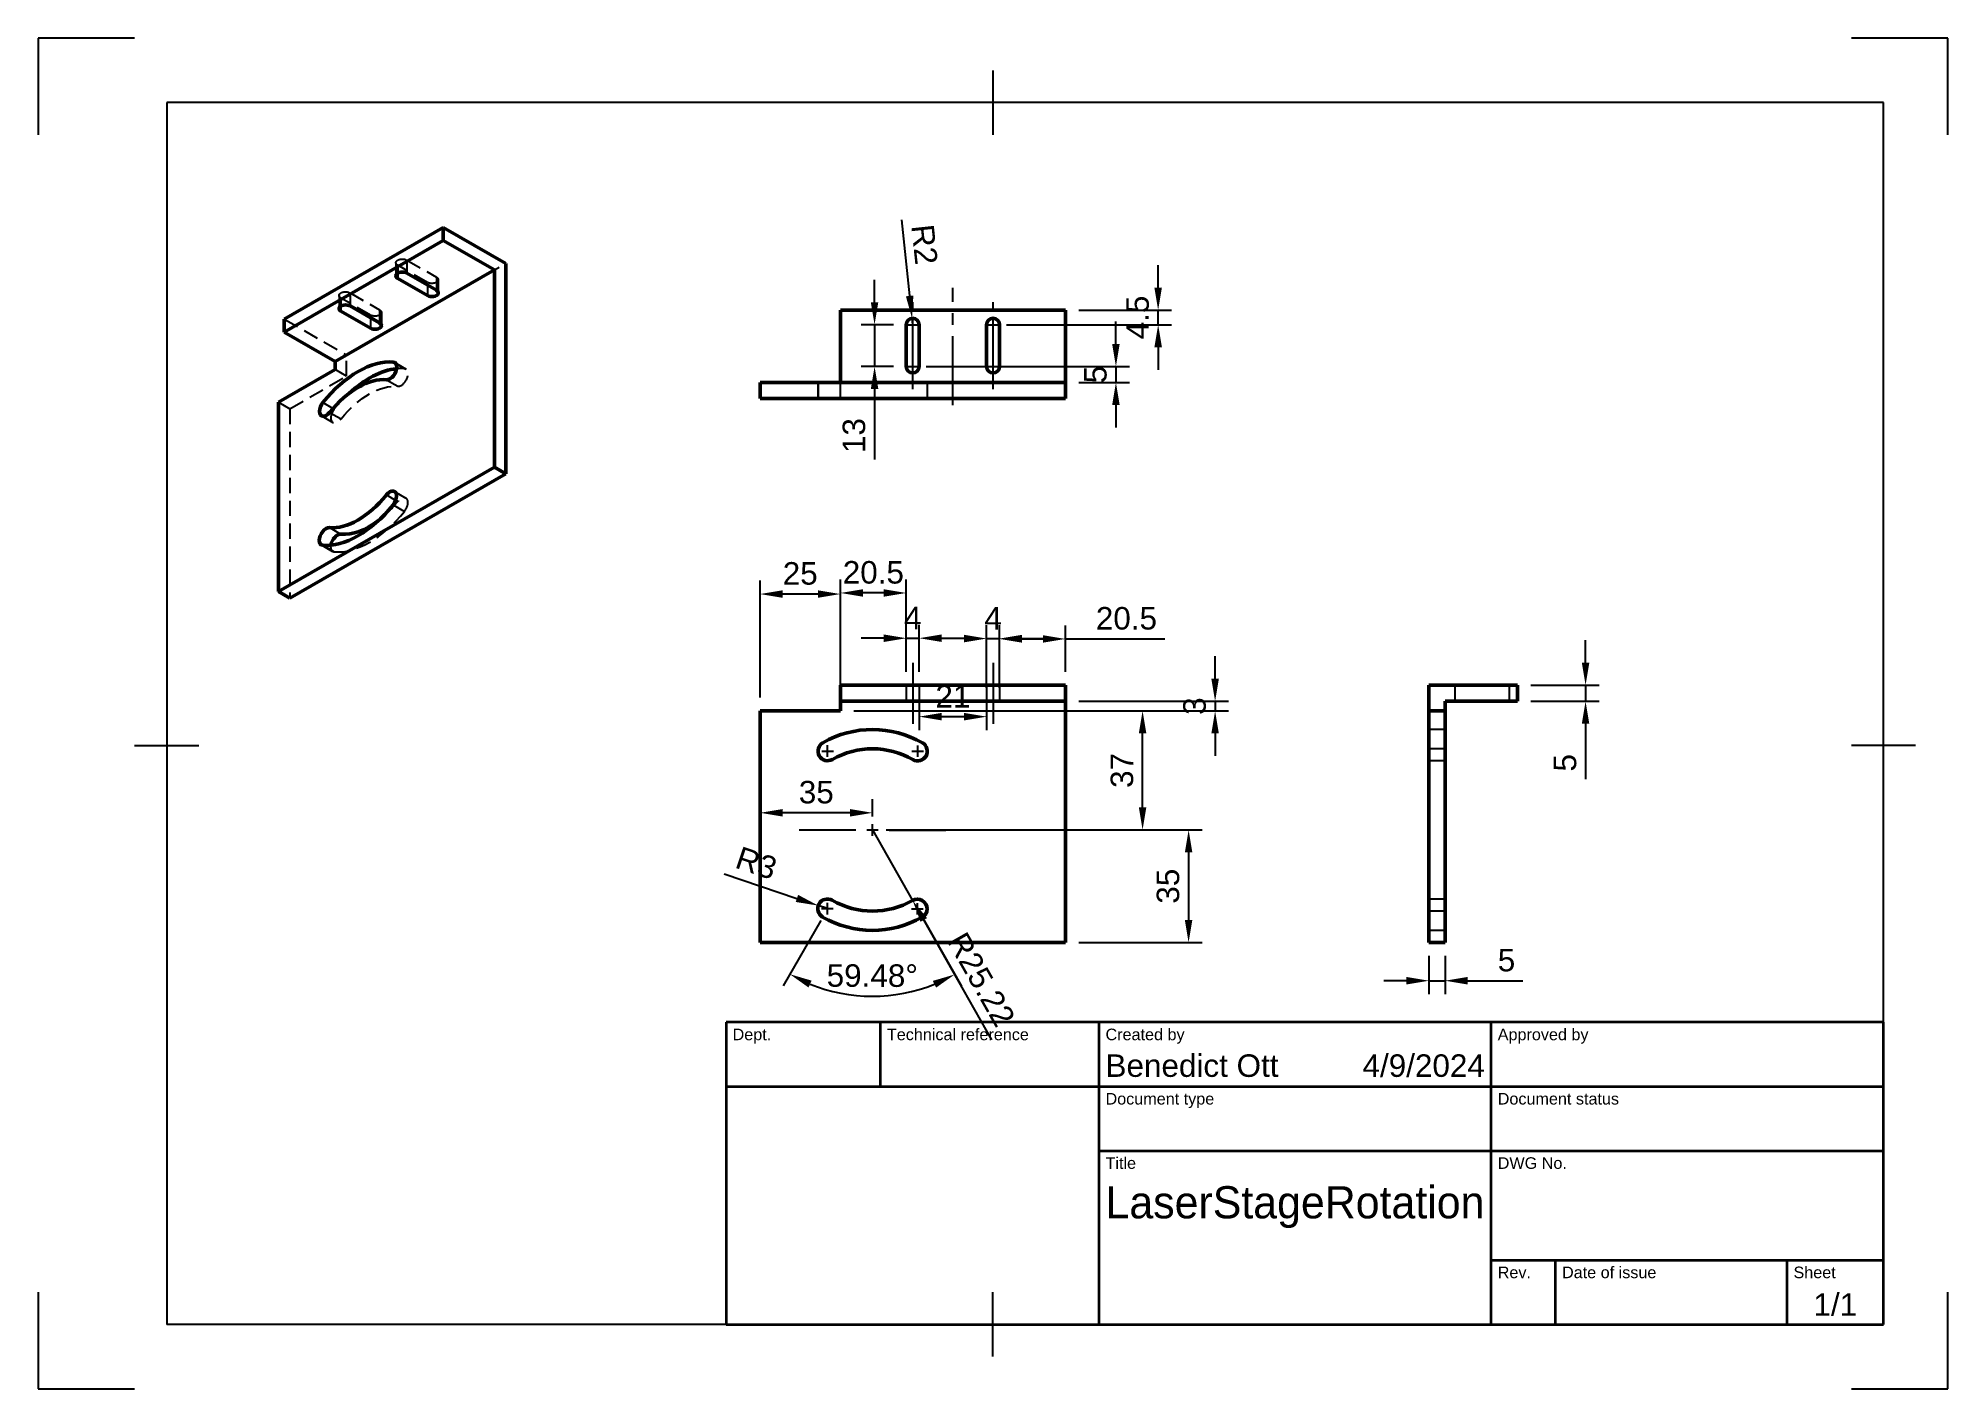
# Model space of a CAD drawing. Header units: millimetres. Extents: x 0 to 297, y 0 to 210.
import ezdxf
from ezdxf.enums import TextEntityAlignment as Align

# ---------------------------------------------------------------- set-up
doc = ezdxf.new("R2010")
doc.units = ezdxf.units.MM
doc.header["$LTSCALE"] = 0.75
doc.linetypes.add('CENTER2', pattern=[28.575, 19.05, -3.175, 3.175, -3.175])
doc.linetypes.add('HIDDEN2', pattern=[4.7625, 3.175, -1.5875])
for name, color, linetype, lineweight in [('BORDER', 7, 'Continuous', 25), ('FD_Dimensions', 7, 'Continuous', 25), ('Hidden', 7, 'HIDDEN2', 25), ('Hidden Narrow', 7, 'HIDDEN2', 25), ('Smart Centers', 7, 'CENTER2', 25), ('TITLEBLOCK', 7, 'Continuous', 35), ('Visible', 7, 'Continuous', 50), ('Visible Narrow', 7, 'Continuous', 25)]:
    doc.layers.add(name, color=color, linetype=linetype, lineweight=lineweight)
doc.styles.add('FusionTitle', font='arial.ttf')
doc.styles.get("Standard").update_dxf_attribs({"font": 'arial.ttf'})
doc.dimstyles.new('Dim-ISO-25', dxfattribs={"dimtxt": 3.5, "dimasz": 3.5, "dimexe": 2.1, "dimexo": 2.1, "dimgap": 1.4, "dimtad": 1, "dimzin": 12, "dimdsep": 46, "dimtxsty": 'Standard', "dimcen": 0, "dimazin": 3, "dimtp": 0.1, "dimtm": 0.1, "dimtfac": 0.714286, "dimtmove": 0, "dimatfit": 3, "dimfxl": 1, "dimtzin": 12, "dimarcsym": 0})

# ---------------------------------------------------------------- blocks, each defined once
blk = doc.blocks.new('ISO_TITLEBLOCK')
at = {"layer": 'TITLEBLOCK'}
for p, q in [((0, 47), (-180, 47)), ((-180, 47), (-180, 0)), ((-156, 37), (-156, 47)), ((-122, 0), (-122, 47)), ((-61, 0), (-61, 47)), ((0, 0), (0, 47)), ((-180, 37), (0, 37)), ((-122, 27), (0, 27)), ((-61, 10), (0, 10)), ((-51, 0), (-51, 10)), ((-15, 0), (-15, 10)), ((-180, 0), (0, 0))]:
    blk.add_line(p, q, dxfattribs=at)
at = {"layer": 'TITLEBLOCK', "style": 'FusionTitle'}
for s, p in [('Dept.', (-179, 46)), ('Technical reference', (-155, 46)), ('Created by', (-121, 46)), ('Approved by', (-60, 46)), ('Document type', (-121, 36)), ('Document status', (-60, 36)), ('Title', (-121, 26)), ('DWG No.', (-60, 26)), ('Rev.', (-60, 9)), ('Date of issue', (-50, 9)), ('Sheet', (-14, 9))]:
    blk.add_text(s, height=1.8, dxfattribs=at).set_placement(p, align=Align.TOP_LEFT)
for tag, height, p in [('DEPT', 3.5, (-179, 42)), ('TECHNICAL_REFERENCE', 3.5, (-155, 42)), ('CREATED_BY', 3.5, (-121, 42)), ('APPROVED_BY', 3.5, (-60, 42)), ('DOCUMENT_TYPE', 3.5, (-121, 32)), ('DOCUMENT_STATUS', 3.5, (-60, 32)), ('TITLE_1', 5, (-121, 21.5)), ('TITLE_2', 5, (-121, 14)), ('TITLE_3', 5, (-121, 6.5)), ('DATE_OF_ISSUE', 3.5, (-50, 5))]:
    blk.add_attdef(tag, text='', height=height, dxfattribs=at).set_placement(p, align=Align.TOP_LEFT)
for tag, p in [('CREATED_DATE', (-62, 42)), ('APPROVED_DATE', (-0.99, 42))]:
    blk.add_attdef(tag, text='', height=3.5, dxfattribs=at).set_placement(p, align=Align.TOP_RIGHT)
for tag, height, p in [('DRAWING_NUMBER', 5, (-30.5, 19.75)), ('REV', 3.5, (-56, 4.85)), ('SHEET', 3.5, (-7.5, 4.85))]:
    blk.add_attdef(tag, text='', height=height, dxfattribs=at).set_placement(p, align=Align.TOP_CENTER)
blk = doc.blocks.new('*U6')
at = {"layer": 'Smart Centers', "color": 0, "ltscale": 0.75, "transparency": 16777216}
blk.add_line((0, 4.75), (0, -4.75), dxfattribs=at)
blk = doc.blocks.new('*U7')
at = {"layer": 'Smart Centers', "color": 0, "ltscale": 0.75, "transparency": 16777216}
blk.add_line((0, 4.75), (0, -4.75), dxfattribs=at)
blk = doc.blocks.new('*D42')
at = {"layer": 'Defpoints', "color": 0, "transparency": 16777216}
for p in [(121.321074, 75.133279), (122.742899, 74.655353)]:
    blk.add_point(p, dxfattribs=at)
at = {"layer": 'FD_Dimensions', "color": 0, "lineweight": -2, "transparency": 16777216}
for p, q in [((106.68203, 80.053985), (118.003482, 76.24844)), ((122.742899, 74.655353), (121.321074, 75.133279))]:
    blk.add_line(p, q, dxfattribs=at)
at = {"layer": 'FD_Dimensions', "color": 0, "transparency": 16777216}
blk.add_solid([(118.189342, 76.801372), (117.817622, 75.695508), (121.321074, 75.133279)], dxfattribs=at)
at = {"layer": 'FD_Dimensions', "color": 0, "transparency": 16777216, "insert": (111.699776, 81.730834), "char_height": 3.5, "attachment_point": 5, "rotation": 341.4206283}
blk.add_mtext('R3', dxfattribs=at)
blk = doc.blocks.new('*D43')
at = {"layer": 'Defpoints', "color": 0, "transparency": 16777216}
for p in [(124.763749, 123.739757), (124.763749, 109.396354), (135.013749, 109.396354)]:
    blk.add_point(p, dxfattribs=at)
at = {"layer": 'FD_Dimensions', "color": 0, "lineweight": -2, "transparency": 16777216}
for p, q in [((124.763749, 111.496354), (124.763749, 125.839757)), ((135.013749, 111.496354), (135.013749, 125.839757)), ((131.513749, 123.739757), (128.263749, 123.739757))]:
    blk.add_line(p, q, dxfattribs=at)
at = {"layer": 'FD_Dimensions', "color": 0, "transparency": 16777216}
for points in [[(128.263749, 124.323091), (128.263749, 123.156424), (124.763749, 123.739757)], [(131.513749, 124.323091), (131.513749, 123.156424), (135.013749, 123.739757)]]:
    blk.add_solid(points, dxfattribs=at)
at = {"layer": 'FD_Dimensions', "color": 0, "transparency": 16777216, "insert": (129.888749, 126.926763), "char_height": 3.5, "attachment_point": 5}
blk.add_mtext('20.5', dxfattribs=at)
blk = doc.blocks.new('*D44')
at = {"layer": 'Defpoints', "color": 0, "transparency": 16777216}
for p in [(137.013749, 116.706859), (135.013749, 109.396354), (137.013749, 109.396354)]:
    blk.add_point(p, dxfattribs=at)
at = {"layer": 'FD_Dimensions', "color": 0, "lineweight": -2, "transparency": 16777216}
for p, q in [((135.013749, 111.496354), (135.013749, 118.806859)), ((137.013749, 111.496354), (137.013749, 118.806859)), ((131.513749, 116.706859), (128.013749, 116.706859)), ((135.013749, 116.706859), (137.013749, 116.706859)), ((140.513749, 116.706859), (144.013749, 116.706859))]:
    blk.add_line(p, q, dxfattribs=at)
at = {"layer": 'FD_Dimensions', "color": 0, "transparency": 16777216}
for points in [[(131.513749, 117.290192), (131.513749, 116.123526), (135.013749, 116.706859)], [(140.513749, 117.290192), (140.513749, 116.123526), (137.013749, 116.706859)]]:
    blk.add_solid(points, dxfattribs=at)
at = {"layer": 'FD_Dimensions', "color": 0, "transparency": 16777216, "insert": (136.013749, 119.856859), "char_height": 3.5, "attachment_point": 5}
blk.add_mtext('4', dxfattribs=at)
blk = doc.blocks.new('*D45')
at = {"layer": 'Defpoints', "color": 0, "transparency": 16777216}
for p in [(137.013749, 109.396354), (147.513749, 109.396354), (147.513749, 104.510466)]:
    blk.add_point(p, dxfattribs=at)
at = {"layer": 'FD_Dimensions', "color": 0, "lineweight": -2, "transparency": 16777216}
for p, q in [((137.013749, 107.296354), (137.013749, 102.410466)), ((147.513749, 107.296354), (147.513749, 102.410466)), ((140.513749, 104.510466), (144.013749, 104.510466))]:
    blk.add_line(p, q, dxfattribs=at)
at = {"layer": 'FD_Dimensions', "color": 0, "transparency": 16777216}
for points in [[(140.513749, 105.0938), (140.513749, 103.927133), (137.013749, 104.510466)], [(144.013749, 105.0938), (144.013749, 103.927133), (147.513749, 104.510466)]]:
    blk.add_solid(points, dxfattribs=at)
at = {"layer": 'FD_Dimensions', "color": 0, "transparency": 16777216, "insert": (142.263749, 107.667629), "char_height": 3.5, "attachment_point": 5}
blk.add_mtext('21', dxfattribs=at)
blk = doc.blocks.new('*D46')
at = {"layer": 'Defpoints', "color": 0, "transparency": 16777216}
for p in [(149.513749, 116.651921), (147.513749, 106.896354), (149.513749, 106.896354)]:
    blk.add_point(p, dxfattribs=at)
at = {"layer": 'FD_Dimensions', "color": 0, "lineweight": -2, "transparency": 16777216}
for p, q in [((144.013749, 116.651921), (140.513749, 116.651921)), ((147.513749, 108.996354), (147.513749, 118.751921)), ((147.513749, 116.651921), (149.513749, 116.651921)), ((149.513749, 108.996354), (149.513749, 118.751921)), ((153.013749, 116.651921), (156.513749, 116.651921))]:
    blk.add_line(p, q, dxfattribs=at)
at = {"layer": 'FD_Dimensions', "color": 0, "transparency": 16777216}
for points in [[(144.013749, 117.235254), (144.013749, 116.068588), (147.513749, 116.651921)], [(153.013749, 117.235254), (153.013749, 116.068588), (149.513749, 116.651921)]]:
    blk.add_solid(points, dxfattribs=at)
at = {"layer": 'FD_Dimensions', "color": 0, "transparency": 16777216, "insert": (148.513749, 119.801921), "char_height": 3.5, "attachment_point": 5}
blk.add_mtext('4', dxfattribs=at)
blk = doc.blocks.new('*D47')
at = {"layer": 'Defpoints', "color": 0, "transparency": 16777216}
for p in [(159.763749, 116.592851), (149.513749, 109.396354), (159.763749, 109.396354)]:
    blk.add_point(p, dxfattribs=at)
at = {"layer": 'FD_Dimensions', "color": 0, "lineweight": -2, "transparency": 16777216}
for p, q in [((149.513749, 111.496354), (149.513749, 118.692851)), ((153.013749, 116.592851), (156.263749, 116.592851)), ((159.763749, 111.496354), (159.763749, 118.692851)), ((159.763749, 116.592851), (175.241102, 116.592851))]:
    blk.add_line(p, q, dxfattribs=at)
at = {"layer": 'FD_Dimensions', "color": 0, "transparency": 16777216}
for points in [[(153.013749, 117.176184), (153.013749, 116.009518), (149.513749, 116.592851)], [(156.263749, 117.176184), (156.263749, 116.009518), (159.763749, 116.592851)]]:
    blk.add_solid(points, dxfattribs=at)
at = {"layer": 'FD_Dimensions', "color": 0, "transparency": 16777216, "insert": (169.252425, 119.779857), "char_height": 3.5, "attachment_point": 5}
blk.add_mtext('20.5', dxfattribs=at)
blk = doc.blocks.new('*D48')
at = {"layer": 'Defpoints', "color": 0, "transparency": 16777216}
for p in [(112.263749, 123.574831), (112.263749, 105.396354), (124.763749, 105.396354)]:
    blk.add_point(p, dxfattribs=at)
at = {"layer": 'FD_Dimensions', "color": 0, "lineweight": -2, "transparency": 16777216}
for p, q in [((112.263749, 107.496354), (112.263749, 125.674831)), ((124.763749, 107.496354), (124.763749, 125.674831)), ((121.263749, 123.574831), (115.763749, 123.574831))]:
    blk.add_line(p, q, dxfattribs=at)
at = {"layer": 'FD_Dimensions', "color": 0, "transparency": 16777216}
for points in [[(115.763749, 124.158165), (115.763749, 122.991498), (112.263749, 123.574831)], [(121.263749, 124.158165), (121.263749, 122.991498), (124.763749, 123.574831)]]:
    blk.add_solid(points, dxfattribs=at)
at = {"layer": 'FD_Dimensions', "color": 0, "transparency": 16777216, "insert": (118.513749, 126.761837), "char_height": 3.5, "attachment_point": 5}
blk.add_mtext('25', dxfattribs=at)
blk = doc.blocks.new('*D49')
at = {"layer": 'Defpoints', "color": 0, "transparency": 16777216}
for p in [(124.763749, 105.396354), (159.763749, 106.896354), (183.046969, 105.396354)]:
    blk.add_point(p, dxfattribs=at)
at = {"layer": 'FD_Dimensions', "color": 0, "lineweight": -2, "transparency": 16777216}
for p, q in [((183.046969, 110.396354), (183.046969, 113.896354)), ((126.863749, 105.396354), (185.146969, 105.396354)), ((161.863749, 106.896354), (185.146969, 106.896354)), ((183.046969, 106.896354), (183.046969, 105.396354)), ((183.046969, 101.896354), (183.046969, 98.396354))]:
    blk.add_line(p, q, dxfattribs=at)
at = {"layer": 'FD_Dimensions', "color": 0, "transparency": 16777216}
for points in [[(182.463635, 110.396354), (183.630302, 110.396354), (183.046969, 106.896354)], [(182.463635, 101.896354), (183.630302, 101.896354), (183.046969, 105.396354)]]:
    blk.add_solid(points, dxfattribs=at)
at = {"layer": 'FD_Dimensions', "color": 0, "transparency": 16777216, "insert": (179.858769, 106.146354), "char_height": 3.5, "attachment_point": 5, "rotation": 90}
blk.add_mtext('3', dxfattribs=at)
blk = doc.blocks.new('*D50')
at = {"layer": 'Defpoints', "color": 0, "transparency": 16777216}
for p in [(129.763749, 86.896354), (159.763749, 69.396354), (178.921268, 69.396354)]:
    blk.add_point(p, dxfattribs=at)
at = {"layer": 'FD_Dimensions', "color": 0, "lineweight": -2, "transparency": 16777216}
for p, q in [((131.863749, 86.896354), (181.021268, 86.896354)), ((178.921268, 83.396354), (178.921268, 72.896354)), ((161.863749, 69.396354), (181.021268, 69.396354))]:
    blk.add_line(p, q, dxfattribs=at)
at = {"layer": 'FD_Dimensions', "color": 0, "transparency": 16777216}
for points in [[(178.337935, 83.396354), (179.504602, 83.396354), (178.921268, 86.896354)], [(178.337935, 72.896354), (179.504602, 72.896354), (178.921268, 69.396354)]]:
    blk.add_solid(points, dxfattribs=at)
at = {"layer": 'FD_Dimensions', "color": 0, "transparency": 16777216, "insert": (175.733069, 78.146354), "char_height": 3.5, "attachment_point": 5, "rotation": 90}
blk.add_mtext('35', dxfattribs=at)
blk = doc.blocks.new('*D51')
at = {"layer": 'Defpoints', "color": 0, "transparency": 16777216}
for p in [(124.763749, 105.396354), (171.763749, 105.396354), (129.763749, 86.896354)]:
    blk.add_point(p, dxfattribs=at)
at = {"layer": 'FD_Dimensions', "color": 0, "lineweight": -2, "transparency": 16777216}
for p, q in [((126.863749, 105.396354), (173.863749, 105.396354)), ((171.763749, 90.396354), (171.763749, 101.896354)), ((131.863749, 86.896354), (173.863749, 86.896354))]:
    blk.add_line(p, q, dxfattribs=at)
at = {"layer": 'FD_Dimensions', "color": 0, "transparency": 16777216}
for points in [[(171.180415, 101.896354), (172.347082, 101.896354), (171.763749, 105.396354)], [(171.180415, 90.396354), (172.347082, 90.396354), (171.763749, 86.896354)]]:
    blk.add_solid(points, dxfattribs=at)
at = {"layer": 'FD_Dimensions', "color": 0, "transparency": 16777216, "insert": (168.57555, 96.146354), "char_height": 3.5, "attachment_point": 5, "rotation": 90}
blk.add_mtext('37', dxfattribs=at)
blk = doc.blocks.new('*D52')
at = {"layer": 'Defpoints', "color": 0, "transparency": 16777216}
for p in [(112.263749, 89.559179), (112.263749, 89.422112), (129.763749, 86.896354)]:
    blk.add_point(p, dxfattribs=at)
at = {"layer": 'FD_Dimensions', "color": 0, "lineweight": -2, "transparency": 16777216}
for p, q in [((112.263749, 91.522112), (112.263749, 91.659179)), ((126.263749, 89.559179), (115.763749, 89.559179)), ((129.763749, 88.996354), (129.763749, 91.659179))]:
    blk.add_line(p, q, dxfattribs=at)
at = {"layer": 'FD_Dimensions', "color": 0, "transparency": 16777216}
for points in [[(115.763749, 90.142512), (115.763749, 88.975845), (112.263749, 89.559179)], [(126.263749, 90.142512), (126.263749, 88.975845), (129.763749, 89.559179)]]:
    blk.add_solid(points, dxfattribs=at)
at = {"layer": 'FD_Dimensions', "color": 0, "transparency": 16777216, "insert": (121.013749, 92.747378), "char_height": 3.5, "attachment_point": 5}
blk.add_mtext('35', dxfattribs=at)
blk = doc.blocks.new('*D53')
at = {"layer": 'Defpoints', "color": 0, "transparency": 16777216}
for p in [(216.303737, 69.396354), (218.803737, 69.396354), (218.803737, 63.451571)]:
    blk.add_point(p, dxfattribs=at)
at = {"layer": 'FD_Dimensions', "color": 0, "lineweight": -2, "transparency": 16777216}
for p, q in [((216.303737, 67.296354), (216.303737, 61.351571)), ((218.803737, 67.296354), (218.803737, 61.351571)), ((212.803737, 63.451571), (209.303737, 63.451571)), ((216.303737, 63.451571), (218.803737, 63.451571)), ((222.303737, 63.451571), (230.924337, 63.451571))]:
    blk.add_line(p, q, dxfattribs=at)
at = {"layer": 'FD_Dimensions', "color": 0, "transparency": 16777216}
for points in [[(212.803737, 64.034904), (212.803737, 62.868238), (216.303737, 63.451571)], [(222.303737, 64.034904), (222.303737, 62.868238), (218.803737, 63.451571)]]:
    blk.add_solid(points, dxfattribs=at)
at = {"layer": 'FD_Dimensions', "color": 0, "transparency": 16777216, "insert": (228.364037, 66.631414), "char_height": 3.5, "attachment_point": 5}
blk.add_mtext('5', dxfattribs=at)
blk = doc.blocks.new('*D54')
at = {"layer": 'Defpoints', "color": 0, "transparency": 16777216}
for p in [(230.053737, 109.396354), (230.053737, 106.896354), (240.66228, 106.896354)]:
    blk.add_point(p, dxfattribs=at)
at = {"layer": 'FD_Dimensions', "color": 0, "lineweight": -2, "transparency": 16777216}
for p, q in [((240.66228, 112.896354), (240.66228, 116.396354)), ((232.153737, 109.396354), (242.76228, 109.396354)), ((240.66228, 109.396354), (240.66228, 106.896354)), ((232.153737, 106.896354), (242.76228, 106.896354)), ((240.66228, 103.396354), (240.66228, 94.775753))]:
    blk.add_line(p, q, dxfattribs=at)
at = {"layer": 'FD_Dimensions', "color": 0, "transparency": 16777216}
for points in [[(240.078946, 112.896354), (241.245613, 112.896354), (240.66228, 109.396354)], [(240.078946, 103.396354), (241.245613, 103.396354), (240.66228, 106.896354)]]:
    blk.add_solid(points, dxfattribs=at)
at = {"layer": 'FD_Dimensions', "color": 0, "transparency": 16777216, "insert": (237.482437, 97.336053), "char_height": 3.5, "attachment_point": 5, "rotation": 90}
blk.add_mtext('5', dxfattribs=at)
blk = doc.blocks.new('*U21')
at = {"layer": 'Smart Centers', "color": 0, "linetype": 'Continuous', "ltscale": 0.75, "transparency": 16777216}
for p, q in [((-0.892969, 0), (0.892969, 0)), ((0, -0.892969), (0, 0.892969))]:
    blk.add_line(p, q, dxfattribs=at)
blk = doc.blocks.new('*U22')
at = {"layer": 'Smart Centers', "color": 0, "linetype": 'Continuous', "ltscale": 0.75, "transparency": 16777216}
for p, q in [((-0.892969, 0), (0.892969, 0)), ((0, -0.892969), (0, 0.892969))]:
    blk.add_line(p, q, dxfattribs=at)
blk = doc.blocks.new('*U23')
at = {"layer": 'Smart Centers', "color": 0, "linetype": 'Continuous', "ltscale": 0.75, "transparency": 16777216}
for p, q in [((-0.892969, 0), (0.892969, 0)), ((0, -0.892969), (0, 0.892969))]:
    blk.add_line(p, q, dxfattribs=at)
blk = doc.blocks.new('*U24')
at = {"layer": 'Smart Centers', "color": 0, "linetype": 'Continuous', "ltscale": 0.75, "transparency": 16777216}
for p, q in [((-0.892969, 0), (0.892969, 0)), ((0, -0.892969), (0, 0.892969))]:
    blk.add_line(p, q, dxfattribs=at)
blk = doc.blocks.new('*U25')
at = {"layer": 'Smart Centers', "color": 0, "linetype": 'Continuous', "ltscale": 0.75, "transparency": 16777216}
for p, q in [((-0.892969, 0), (0.892969, 0)), ((0, -0.892969), (0, 0.892969))]:
    blk.add_line(p, q, dxfattribs=at)
blk = doc.blocks.new('*U26')
at = {"layer": 'Smart Centers', "color": 0, "ltscale": 0.75, "transparency": 16777216}
blk.add_line((-4.392969, 0), (4.392969, 0), dxfattribs=at)
blk = doc.blocks.new('*U27')
at = {"layer": 'Smart Centers', "color": 0, "ltscale": 0.75, "transparency": 16777216}
blk.add_line((-4.392969, 0), (4.392969, 0), dxfattribs=at)
blk = doc.blocks.new('*D55')
at = {"layer": 'Defpoints', "color": 0, "transparency": 16777216}
for p in [(129.763749, 86.896354), (122.742899, 74.655353), (136.742879, 74.631518), (125.268969, 61.432563)]:
    blk.add_point(p, dxfattribs=at)
at = {"layer": 'FD_Dimensions', "color": 0, "lineweight": -2, "transparency": 16777216}
for p, q in [((121.698092, 72.833711), (115.854168, 62.644704)), ((137.781476, 72.80633), (143.590675, 62.597484))]:
    blk.add_line(p, q, dxfattribs=at)
blk.add_arc((129.763749, 86.896354), 25.857449, 247.924836, 291.880077, dxfattribs=at)
at = {"layer": 'FD_Dimensions', "color": 0, "transparency": 16777216}
for points in [[(119.790623, 62.409979), (120.301247, 63.458966), (116.898974, 64.466346)], [(139.146393, 63.426883), (139.653443, 62.376163), (142.552077, 64.422673)]]:
    blk.add_solid(points, dxfattribs=at)
at = {"layer": 'FD_Dimensions', "color": 0, "transparency": 16777216, "insert": (129.725153, 64.225943), "char_height": 3.5, "attachment_point": 5, "rotation": 359.90248258}
blk.add_mtext('59.48°', dxfattribs=at)
blk = doc.blocks.new('*D56')
at = {"layer": 'Defpoints', "color": 0, "transparency": 16777216}
for p in [(129.763749, 86.896354), (136.001023, 75.935225)]:
    blk.add_point(p, dxfattribs=at)
at = {"layer": 'FD_Dimensions', "color": 0, "lineweight": -2, "transparency": 16777216}
for p, q in [((129.763749, 86.896354), (136.001023, 75.935225)), ((148.327937, 54.272415), (137.732019, 72.893243))]:
    blk.add_line(p, q, dxfattribs=at)
at = {"layer": 'FD_Dimensions', "color": 0, "transparency": 16777216}
blk.add_solid([(138.239016, 73.181743), (137.225022, 72.604744), (136.001023, 75.935225)], dxfattribs=at)
at = {"layer": 'FD_Dimensions', "color": 0, "transparency": 16777216, "insert": (146.665422, 63.638037), "char_height": 3.5, "attachment_point": 5, "rotation": 299.64139398}
blk.add_mtext('R25.22', dxfattribs=at)
blk = doc.blocks.new('*D57')
at = {"layer": 'Defpoints', "color": 0, "transparency": 16777216}
for p in [(135.907288, 166.448601), (136.013749, 165.454285)]:
    blk.add_point(p, dxfattribs=at)
at = {"layer": 'FD_Dimensions', "color": 0, "lineweight": -2, "transparency": 16777216}
for p, q in [((134.266923, 181.769152), (135.534674, 169.92871)), ((136.013749, 165.454285), (135.907288, 166.448601))]:
    blk.add_line(p, q, dxfattribs=at)
at = {"layer": 'FD_Dimensions', "color": 0, "transparency": 16777216}
blk.add_solid([(136.114692, 169.990813), (134.954656, 169.866608), (135.907288, 166.448601)], dxfattribs=at)
at = {"layer": 'FD_Dimensions', "color": 0, "transparency": 16777216, "insert": (137.853711, 177.925101), "char_height": 3.5, "attachment_point": 5, "rotation": 276.11134681}
blk.add_mtext('R2', dxfattribs=at)
blk = doc.blocks.new('*U31')
at = {"layer": 'Smart Centers', "color": 0, "ltscale": 0.75, "transparency": 16777216}
blk.add_line((0, -9.125), (0, 9.125), dxfattribs=at)
blk = doc.blocks.new('*U32')
at = {"layer": 'Smart Centers', "color": 0, "ltscale": 0.75, "transparency": 16777216}
blk.add_line((0, -6.75), (0, 6.75), dxfattribs=at)
blk = doc.blocks.new('*U33')
at = {"layer": 'Smart Centers', "color": 0, "ltscale": 0.75, "transparency": 16777216}
blk.add_line((0, -6.75), (0, 6.75), dxfattribs=at)
blk = doc.blocks.new('*U34')
at = {"layer": 'Smart Centers', "color": 0, "linetype": 'Continuous', "ltscale": 0.75, "transparency": 16777216}
for p, q in [((-0.892969, 0), (0.892969, 0)), ((0, -0.892969), (0, 0.892969))]:
    blk.add_line(p, q, dxfattribs=at)
blk = doc.blocks.new('*U35')
at = {"layer": 'Smart Centers', "color": 0, "linetype": 'Continuous', "ltscale": 0.75, "transparency": 16777216}
for p, q in [((-0.892969, 0), (0.892969, 0)), ((0, -0.892969), (0, 0.892969))]:
    blk.add_line(p, q, dxfattribs=at)
blk = doc.blocks.new('*U36')
at = {"layer": 'Smart Centers', "color": 0, "linetype": 'Continuous', "ltscale": 0.75, "transparency": 16777216}
for p, q in [((-0.892969, 0), (0.892969, 0)), ((0, -0.892969), (0, 0.892969))]:
    blk.add_line(p, q, dxfattribs=at)
blk = doc.blocks.new('*U37')
at = {"layer": 'Smart Centers', "color": 0, "linetype": 'Continuous', "ltscale": 0.75, "transparency": 16777216}
for p, q in [((-0.892969, 0), (0.892969, 0)), ((0, -0.892969), (0, 0.892969))]:
    blk.add_line(p, q, dxfattribs=at)
blk = doc.blocks.new('*D58')
at = {"layer": 'Defpoints', "color": 0, "transparency": 16777216}
for p in [(135.12078, 165.454285), (130.081457, 158.954285), (135.12078, 158.954285)]:
    blk.add_point(p, dxfattribs=at)
at = {"layer": 'FD_Dimensions', "color": 0, "lineweight": -2, "transparency": 16777216}
for p, q in [((130.081457, 168.954285), (130.081457, 172.454285)), ((133.02078, 165.454285), (127.981457, 165.454285)), ((130.081457, 165.454285), (130.081457, 158.954285)), ((133.02078, 158.954285), (127.981457, 158.954285)), ((130.081457, 155.454285), (130.081457, 144.47011))]:
    blk.add_line(p, q, dxfattribs=at)
at = {"layer": 'FD_Dimensions', "color": 0, "transparency": 16777216}
for points in [[(129.498124, 168.954285), (130.664791, 168.954285), (130.081457, 165.454285)], [(129.498124, 155.454285), (130.664791, 155.454285), (130.081457, 158.954285)]]:
    blk.add_solid(points, dxfattribs=at)
at = {"layer": 'FD_Dimensions', "color": 0, "transparency": 16777216, "insert": (126.893258, 148.212197), "char_height": 3.5, "attachment_point": 5, "rotation": 90}
blk.add_mtext('13', dxfattribs=at)
blk = doc.blocks.new('*D59')
at = {"layer": 'Defpoints', "color": 0, "transparency": 16777216}
for p in [(136.013749, 158.954285), (159.763749, 156.454285), (167.618832, 156.454285)]:
    blk.add_point(p, dxfattribs=at)
at = {"layer": 'FD_Dimensions', "color": 0, "lineweight": -2, "transparency": 16777216}
for p, q in [((167.618832, 162.454285), (167.618832, 165.954285)), ((138.113749, 158.954285), (169.718832, 158.954285)), ((167.618832, 158.954285), (167.618832, 156.454285)), ((161.863749, 156.454285), (169.718832, 156.454285)), ((167.618832, 152.954285), (167.618832, 149.454285))]:
    blk.add_line(p, q, dxfattribs=at)
at = {"layer": 'FD_Dimensions', "color": 0, "transparency": 16777216}
for points in [[(167.035498, 162.454285), (168.202165, 162.454285), (167.618832, 158.954285)], [(167.035498, 152.954285), (168.202165, 152.954285), (167.618832, 156.454285)]]:
    blk.add_solid(points, dxfattribs=at)
at = {"layer": 'FD_Dimensions', "color": 0, "transparency": 16777216, "insert": (164.438988, 157.704285), "char_height": 3.5, "attachment_point": 5, "rotation": 90}
blk.add_mtext('5', dxfattribs=at)
blk = doc.blocks.new('*D60')
at = {"layer": 'Defpoints', "color": 0, "transparency": 16777216}
for p in [(159.763749, 167.704285), (174.185862, 167.704285), (148.513749, 165.454285)]:
    blk.add_point(p, dxfattribs=at)
at = {"layer": 'FD_Dimensions', "color": 0, "lineweight": -2, "transparency": 16777216}
for p, q in [((174.185862, 171.204285), (174.185862, 174.704285)), ((161.863749, 167.704285), (176.285862, 167.704285)), ((174.185862, 165.454285), (174.185862, 167.704285)), ((150.613749, 165.454285), (176.285862, 165.454285)), ((174.185862, 161.954285), (174.185862, 158.454285))]:
    blk.add_line(p, q, dxfattribs=at)
at = {"layer": 'FD_Dimensions', "color": 0, "transparency": 16777216}
for points in [[(173.602529, 171.204285), (174.769195, 171.204285), (174.185862, 167.704285)], [(173.602529, 161.954285), (174.769195, 161.954285), (174.185862, 165.454285)]]:
    blk.add_solid(points, dxfattribs=at)
at = {"layer": 'FD_Dimensions', "color": 0, "transparency": 16777216, "insert": (171.006019, 166.579285), "char_height": 3.5, "attachment_point": 5, "rotation": 90}
blk.add_mtext('4.5', dxfattribs=at)
blk = doc.blocks.new('ISO_A4(L)_SHEET')
at = {"layer": 'BORDER'}
for p, q in [((148.5, 205), (148.5, 195)), ((287, 200), (20, 200)), ((20, 200), (20, 10)), ((287, 10), (287, 200)), ((15, 100), (25, 100)), ((292, 100), (282, 100)), ((148.5, 5), (148.5, 15)), ((287, 10), (20, 10))]:
    blk.add_line(p, q, dxfattribs=at)
at = {"layer": 'Defpoints'}
for p, q in [((0, 210), (0, 195)), ((15, 210), (0, 210)), ((297, 210), (282, 210)), ((297, 195), (297, 210)), ((0, 15), (0, 0)), ((297, 0), (297, 15)), ((0, 0), (15, 0)), ((282, 0), (297, 0))]:
    blk.add_line(p, q, dxfattribs=at)

msp = doc.modelspace()

# ---------------------------------------------------------------- linework, layer by layer
at = {"layer": 'Hidden', "extrusion": (-1e-16, -0.817547, 0.575862)}
for p, q in [((57.343147, 175.499252), (61.939341, 172.852479)), ((47.973982, 160.738407), (72.722719, 174.990257)), ((55.63604, 175.092056), (55.63604, 173.048188)), ((60.525127, 172.038088), (55.928933, 174.68486)), ((62.232234, 172.445284), (62.232234, 170.401416)), ((46.797205, 170.002109), (46.797205, 167.958242)), ((51.686293, 166.948142), (47.090099, 169.594914)), ((48.504312, 170.409305), (53.100506, 167.762533)), ((38.251264, 166.337348), (47.973982, 160.738407)), ((53.393399, 167.355337), (53.393399, 165.311469)), ((47.973982, 157.468218), (47.973982, 160.738407)), ((39.135147, 152.378272), (47.973982, 157.468218)), ((47.973982, 157.468218), (46.206215, 158.486208)), ((55.454788, 159.563895), (57.222555, 158.545905)), ((37.36738, 153.396261), (39.135147, 152.378272)), ((39.135147, 152.378272), (39.135147, 122.946575)), ((44.058211, 151.282898), (45.825978, 150.264909)), ((55.425287, 139.512231), (57.193054, 138.494241)), ((44.02871, 131.231234), (45.796477, 130.213245))]:
    msp.add_line(p, q, dxfattribs=at)
at = {"layer": 'Hidden'}
for p, q in [((121.242899, 156.454285), (121.242899, 153.954285)), ((121.284619, 156.454285), (121.284619, 153.954285)), ((124.763749, 153.954285), (124.763749, 156.454285)), ((138.242879, 156.454285), (138.242879, 153.954285)), ((138.284599, 156.454285), (138.284599, 153.954285))]:
    msp.add_line(p, q, dxfattribs=at)
at = {"layer": 'Hidden', "extrusion": (-1e-16, -1, 0)}
for p, q in [((135.013749, 109.396354), (135.013749, 106.896354)), ((137.013749, 109.396354), (137.013749, 106.896354)), ((147.513749, 109.396354), (147.513749, 106.896354)), ((149.513749, 109.396354), (149.513749, 106.896354)), ((220.303737, 109.396354), (220.303737, 106.896354)), ((228.803737, 109.396354), (228.803737, 106.896354)), ((218.803737, 102.507854), (216.303737, 102.507854)), ((218.803737, 99.507854), (216.303737, 99.507854)), ((218.803737, 97.661189), (216.303737, 97.661189)), ((218.803737, 97.637354), (216.303737, 97.637354)), ((218.803737, 76.155353), (216.303737, 76.155353)), ((218.803737, 76.131518), (216.303737, 76.131518)), ((218.803737, 74.284854), (216.303737, 74.284854)), ((218.803737, 71.284854), (216.303737, 71.284854))]:
    msp.add_line(p, q, dxfattribs=at)
at = {"layer": 'Hidden', "extrusion": (-1e-16, 1e-16, -1)}
for centre, major_axis, start_param, end_param in [((56.63604, 175.092056), (1, 0), 2.3561944902, 5.4977871438), ((61.232234, 172.445284), (-1, 0), 2.3561944902, 5.4977871438), ((47.797205, 170.002109), (-1, 0), -0.7853981634, 2.3561944902), ((52.393399, 167.355337), (-1, 0), 2.3561944902, 5.4977871438)]:
    msp.add_ellipse(centre, major_axis=major_axis, ratio=0.575861701, start_param=start_param, end_param=end_param, dxfattribs=at)
at = {"layer": 'Hidden'}
for centre, major_axis, start_param, end_param in [((51.509516, 144.379575), (7.790641, 13.528667), 0.2627191018, 0.3898358361), ((56.474006, 157.24603), (0.748548, 1.299875), 3.4043117554, 6.545904409), ((51.509516, 144.379575), (7.790641, 13.528667), 1.0790238569, 1.3008049037), ((46.574526, 151.564784), (0.748548, 1.299875), 1.3008049037, 4.4423975573), ((56.444506, 137.194366), (0.748548, 1.299875), 4.4423975573, 7.5839902109), ((51.509516, 144.379575), (7.790641, 13.528667), 3.4043117554, 4.4423975573), ((46.545025, 131.51312), (0.748548, 1.299875), 2.1435278193, 3.4043117554)]:
    msp.add_ellipse(centre, major_axis=major_axis, ratio=0.5780931159, start_param=start_param, end_param=end_param, dxfattribs=at)
at = {"layer": 'Hidden', "extrusion": (-2e-16, 1e-16, -1)}
msp.add_ellipse((51.509516, 144.379575), major_axis=(6.293545, 10.928917), ratio=0.5780931159, start_param=-1.3008049037, end_param=-0.2627191018, dxfattribs=at)
at = {"layer": 'Hidden', "extrusion": (-2e-16, 2e-16, -1)}
msp.add_ellipse((51.509516, 144.379575), major_axis=(6.293545, 10.928917), ratio=0.5780931159, start_param=1.8407877499, end_param=2.1950754358, dxfattribs=at)
at = {"layer": 'Hidden Narrow', "extrusion": (-1e-16, -0.817547, 0.575862)}
for p, q in [((57.343147, 175.499252), (57.343147, 173.455384)), ((55.928933, 174.68486), (55.928933, 173.455384)), ((61.939341, 172.852479), (61.939341, 170.808612)), ((47.090099, 169.594914), (47.090099, 168.365437)), ((48.504312, 170.409305), (48.504312, 168.365437)), ((60.525127, 172.038088), (60.525127, 171.623003)), ((51.686293, 166.948142), (51.686293, 166.533057)), ((53.100506, 167.762533), (53.100506, 165.718665)), ((55.62426, 159.406909), (57.001713, 158.613686)), ((54.178533, 156.896363), (55.9463, 155.878374)), ((45.33133, 151.819012), (47.099097, 150.801023)), ((45.856064, 152.440199), (46.049955, 152.328545)), ((55.20131, 137.448595), (56.969077, 136.430605)), ((55.60062, 138.142008), (55.919935, 137.958127)), ((44.249551, 131.163453), (46.017318, 130.145464))]:
    msp.add_line(p, q, dxfattribs=at)
at = {"layer": 'Visible', "extrusion": (-1e-16, -0.817547, 0.575862)}
for p, q in [((63.000001, 180.589198), (38.251264, 166.337348)), ((63.000001, 178.54533), (38.251264, 164.29348)), ((72.722719, 174.990257), (63.000001, 180.589198)), ((63.000001, 180.589198), (63.000001, 178.54533)), ((70.954952, 173.964378), (63.000001, 178.54533)), ((46.206215, 159.712528), (70.954952, 173.964378)), ((60.525127, 169.99422), (55.928933, 172.640992)), ((57.343147, 173.455384), (61.939341, 170.808612)), ((70.954952, 173.964378), (70.954952, 143.306361)), ((72.722719, 174.990257), (72.722719, 142.288372)), ((38.251264, 166.337348), (38.251264, 164.29348)), ((51.686293, 164.904274), (47.090099, 167.551046)), ((48.504312, 168.365437), (53.100506, 165.718665)), ((38.251264, 164.29348), (46.206215, 159.712528)), ((46.206215, 158.486208), (37.36738, 153.396261)), ((46.206215, 159.712528), (46.206215, 158.486208)), ((37.36738, 153.396261), (37.36738, 123.964565)), ((70.954952, 143.306361), (37.36738, 123.964565)), ((72.722719, 142.288372), (70.954952, 143.306361)), ((39.135147, 122.946575), (72.722719, 142.288372)), ((37.36738, 123.964565), (39.135147, 122.946575))]:
    msp.add_line(p, q, dxfattribs=at)
at = {"layer": 'Visible'}
for p, q in [((124.763749, 167.704285), (124.763749, 156.454285)), ((159.763749, 167.704285), (124.763749, 167.704285)), ((159.763749, 156.454285), (159.763749, 167.704285)), ((135.013749, 158.954285), (135.013749, 165.454285)), ((137.013749, 165.454285), (137.013749, 158.954285)), ((147.513749, 158.954285), (147.513749, 165.454285)), ((149.513749, 165.454285), (149.513749, 158.954285)), ((159.763749, 156.454285), (112.263749, 156.454285)), ((112.263749, 156.454285), (112.263749, 153.954285)), ((159.763749, 153.954285), (159.763749, 156.454285)), ((112.263749, 153.954285), (159.763749, 153.954285))]:
    msp.add_line(p, q, dxfattribs=at)
at = {"layer": 'Visible', "extrusion": (-1e-16, -1, 0)}
for p, q in [((159.763749, 109.396354), (124.763749, 109.396354)), ((124.763749, 109.396354), (124.763749, 106.896354)), ((159.763749, 109.396354), (159.763749, 106.896354)), ((230.053737, 109.396354), (216.303737, 109.396354)), ((216.303737, 105.396354), (216.303737, 109.396354)), ((230.053737, 109.396354), (230.053737, 106.896354)), ((124.763749, 105.396354), (112.263749, 105.396354)), ((112.263749, 105.396354), (112.263749, 69.396354)), ((124.763749, 106.896354), (124.763749, 105.396354)), ((159.763749, 106.896354), (124.763749, 106.896354)), ((159.763749, 106.896354), (159.763749, 69.396354)), ((218.803737, 105.396354), (216.303737, 105.396354)), ((216.303737, 105.396354), (216.303737, 69.396354)), ((218.803737, 106.896354), (218.803737, 105.396354)), ((230.053737, 106.896354), (218.803737, 106.896354)), ((218.803737, 105.396354), (218.803737, 69.396354)), ((159.763749, 69.396354), (112.263749, 69.396354)), ((218.803737, 69.396354), (216.303737, 69.396354))]:
    msp.add_line(p, q, dxfattribs=at)
at = {"layer": 'Visible', "extrusion": (0, 0, -1)}
for centre, radius, start, end in [((-136.013749, 165.454285), 1, 0, 180), ((-148.513749, 165.454285), 1, 0, 180), ((-136.013749, 158.954285), 1, 180, 0), ((-148.513749, 158.954285), 1, 180, 0), ((-129.763749, 86.896354), 15.6115, 60.358576, 119.836511), ((-122.784619, 99.161189), 1.5, 240.358576, 60.358576), ((-136.784599, 99.137354), 1.5, 119.836511, 299.836511), ((-122.742899, 74.655353), 1.5, 299.836511, 119.836511), ((-136.742879, 74.631518), 1.5, 60.358576, 240.358576), ((-129.763749, 86.896354), 15.6115, 240.358576, 299.836511)]:
    msp.add_arc(centre, radius, start, end, dxfattribs=at)
at = {"layer": 'Visible'}
for start, end in [(60.163489, 119.641424), (240.163489, 299.641424)]:
    msp.add_arc((129.763749, 86.896354), 12.6115, start, end, dxfattribs=at)
at = {"layer": 'Visible', "extrusion": (-1e-16, 1e-16, -1)}
for centre, major_axis, start_param, end_param in [((56.63604, 173.048188), (1, 0), 2.3561944902, 5.4977871438), ((61.232234, 170.401416), (1, 0), -0.7853981634, 2.3561944902), ((47.797205, 167.958242), (-1, 0), -0.7853981634, 2.3561944902), ((52.393399, 165.311469), (-1, 0), 2.3561944902, 5.4977871438)]:
    msp.add_ellipse(centre, major_axis=major_axis, ratio=0.575861701, start_param=start_param, end_param=end_param, dxfattribs=at)
at = {"layer": 'Visible', "extrusion": (-2e-16, 1e-16, -1)}
for start_param, end_param in [(-1.3008049037, -0.2627191018), (1.8407877499, 2.8788735518)]:
    msp.add_ellipse((49.741749, 145.397564), major_axis=(7.790641, 13.528667), ratio=0.5780931159, start_param=start_param, end_param=end_param, dxfattribs=at)
at = {"layer": 'Visible'}
for centre, major_axis, start_param, end_param in [((51.509516, 144.379575), (7.790641, 13.528667), 0.3898358361, 1.0790238569), ((49.741749, 145.397564), (6.293545, 10.928917), 0.2627191018, 1.3008049037), ((49.741749, 145.397564), (6.293545, 10.928917), 3.4043117554, 4.4423975573), ((46.545025, 131.51312), (0.748548, 1.299875), 0.2627191018, 2.1435278193)]:
    msp.add_ellipse(centre, major_axis=major_axis, ratio=0.5780931159, start_param=start_param, end_param=end_param, dxfattribs=at)
at = {"layer": 'Visible', "extrusion": (1e-16, 0, -1)}
msp.add_ellipse((54.70624, 158.264019), major_axis=(0.748548, 1.299875), ratio=0.5780931159, start_param=-0.2627191018, end_param=2.8788735518, dxfattribs=at)
at = {"layer": 'Visible', "extrusion": (0, 0, -1)}
for centre, start_param, end_param in [((44.806759, 152.582773), 1.8407877499, 4.9823804035), ((54.676739, 138.212356), -1.3008049037, 1.8407877499), ((44.777258, 132.531109), 2.8788735518, 6.0204662054)]:
    msp.add_ellipse(centre, major_axis=(0.748548, 1.299875), ratio=0.5780931159, start_param=start_param, end_param=end_param, dxfattribs=at)
at = {"layer": 'Visible', "extrusion": (-4e-16, 2e-16, -1)}
msp.add_ellipse((51.509516, 144.379575), major_axis=(6.293545, 10.928917), ratio=0.5780931159, start_param=2.1950754358, end_param=2.8788735518, dxfattribs=at)
at = {"layer": 'Visible Narrow', "extrusion": (-1e-16, -0.817547, 0.575862)}
for p, q in [((55.928933, 173.455384), (55.928933, 172.640992)), ((60.525127, 171.623003), (60.525127, 169.99422)), ((47.090099, 168.365437), (47.090099, 167.551046)), ((51.686293, 166.533057), (51.686293, 164.904274)), ((55.233946, 159.631676), (55.62426, 159.406909)), ((44.282188, 153.346534), (45.856064, 152.440199)), ((54.152168, 138.976117), (55.60062, 138.142008)), ((45.304965, 133.898766), (47.072732, 132.880777))]:
    msp.add_line(p, q, dxfattribs=at)

# ---------------------------------------------------------------- block references
at = {"layer": 'BORDER'}
msp.add_blockref('ISO_A4(L)_SHEET', (0, 0), dxfattribs=at)
at = {"layer": 'Smart Centers', "ltscale": 0.75}
for name, p in [('*U31', (142.263749, 162.079285)), ('*U34', (136.013749, 165.454285)), ('*U32', (136.013749, 162.204285)), ('*U35', (148.513749, 165.454285)), ('*U33', (148.513749, 162.204285)), ('*U37', (136.013749, 158.954285)), ('*U36', (148.513749, 158.954285)), ('*U6', (136.013749, 108.146354)), ('*U7', (148.513749, 108.146354)), ('*U24', (122.784619, 99.161189)), ('*U25', (136.784599, 99.137354)), ('*U26', (122.763759, 86.908271)), ('*U21', (129.763749, 86.896354)), ('*U27', (136.763739, 86.884436)), ('*U23', (122.742899, 74.655353)), ('*U22', (136.742879, 74.631518))]:
    msp.add_blockref(name, p, dxfattribs=at)
at = {"layer": 'TITLEBLOCK'}
ref = msp.add_blockref('ISO_TITLEBLOCK', (287, 10), dxfattribs=at)
ref.add_attrib('CREATED_DATE', '4/9/2024', dxfattribs={"height": 3.5, "style": 'FusionTitle'}).set_placement((225, 52), align=Align.TOP_RIGHT)
ref.add_attrib('SHEET', '1/1', dxfattribs={"height": 3.5, "style": 'FusionTitle'}).set_placement((279.5, 14.85), align=Align.TOP_CENTER)
ref.add_attrib('TITLE_1', 'LaserStageRotation', dxfattribs={"height": 5, "style": 'FusionTitle', "width": 0.954536}).set_placement((166, 31.5), align=Align.TOP_LEFT)
ref.add_attrib('CREATED_BY', 'Benedict Ott', dxfattribs={"height": 3.5, "style": 'FusionTitle'}).set_placement((166, 52), align=Align.TOP_LEFT)

# ---------------------------------------------------------------- dimensions: what is measured, and where the dimension line sits
at = {"layer": 'FD_Dimensions'}
for center, mpoint, picture, middle in [((136.013749, 165.454285), (135.907288, 166.448601), '*D57', (137.853711, 177.925101)), ((122.742899, 74.655353), (121.321074, 75.133279), '*D42', (111.699776, 81.730834))]:
    dim = msp.add_radius_dim(center=center, mpoint=mpoint, dimstyle='Dim-ISO-25', override={"dimlfac": 2, "dimse1": 1, "dimclrd": 0, "dimclre": 0}, dxfattribs=at)
    dim.commit()
    dim.dimension.update_dxf_attribs({"geometry": picture, "text_midpoint": middle})
for base, p1, p2, angle, picture, middle in [((130.081457, 158.954285), (135.12078, 165.454285), (135.12078, 158.954285), 90, '*D58', (126.893258, 148.212197)), ((240.66228, 106.896354), (230.053737, 109.396354), (230.053737, 106.896354), 270, '*D54', (237.482437, 97.336053)), ((171.763749, 105.396354), (129.763749, 86.896354), (124.763749, 105.396354), 270, '*D51', (168.57555, 96.146354)), ((178.921268, 69.396354), (129.763749, 86.896354), (159.763749, 69.396354), 270, '*D50', (175.733069, 78.146354))]:
    dim = msp.add_linear_dim(base=base, p1=p1, p2=p2, angle=angle, dimstyle='Dim-ISO-25', override={"dimlfac": 2, "dimclrd": 0, "dimclre": 0}, dxfattribs=at)
    dim.commit()
    dim.dimension.update_dxf_attribs({"geometry": picture, "text_midpoint": middle})
for base, p1, p2, picture, middle in [((174.185862, 167.704285), (148.513749, 165.454285), (159.763749, 167.704285), '*D60', (174.185862, 166.579285)), ((167.618832, 156.454285), (136.013749, 158.954285), (159.763749, 156.454285), '*D59', (167.618832, 157.704285)), ((183.046969, 105.396354), (159.763749, 106.896354), (124.763749, 105.396354), '*D49', (183.046969, 106.146354))]:
    dim = msp.add_linear_dim(base=base, p1=p1, p2=p2, angle=270, dimstyle='Dim-ISO-25', override={"dimlfac": 2}, dxfattribs=at)
    dim.commit()
    dim.dimension.update_dxf_attribs({"geometry": picture, "text_midpoint": middle, "dimtype": 160})
dim = msp.add_aligned_dim(p1=(124.763749, 105.396354), p2=(112.263749, 105.396354), distance=-18.178477, dimstyle='Dim-ISO-25', override={"dimlfac": 2, "dimclrd": 0, "dimclre": 0}, dxfattribs=at)
dim.commit()
dim.dimension.update_dxf_attribs({"geometry": '*D48', "text_midpoint": (118.513749, 126.761837)})
for base, p1, p2, picture, middle in [((124.763749, 123.739757), (135.013749, 109.396354), (124.763749, 109.396354), '*D43', (129.888749, 123.739757)), ((137.013749, 116.706859), (135.013749, 109.396354), (137.013749, 109.396354), '*D44', (136.013749, 116.706859)), ((149.513749, 116.651921), (147.513749, 106.896354), (149.513749, 106.896354), '*D46', (148.513749, 116.651921)), ((159.763749, 116.592851), (149.513749, 109.396354), (159.763749, 109.396354), '*D47', (169.252425, 116.592851)), ((147.513749, 104.510466), (137.013749, 109.396354), (147.513749, 109.396354), '*D45', (142.263749, 104.510466)), ((112.263749, 89.559179), (129.763749, 86.896354), (112.263749, 89.422112), '*D52', (121.013749, 89.559179))]:
    dim = msp.add_linear_dim(base=base, p1=p1, p2=p2, dimstyle='Dim-ISO-25', override={"dimlfac": 2}, dxfattribs=at)
    dim.commit()
    dim.dimension.update_dxf_attribs({"geometry": picture, "text_midpoint": middle, "dimtype": 160})
dim = msp.add_angular_dim_3p(base=(125.268969, 61.432563), center=(129.763749, 86.896354), p1=(136.742879, 74.631518), p2=(122.742899, 74.655353), dimstyle='Dim-ISO-25', override={"dimlfac": 1, "dimpost": ''}, dxfattribs=at)
dim.commit()
dim.dimension.update_dxf_attribs({"geometry": '*D55', "text_midpoint": (129.725153, 64.225943)})
dim = msp.add_radius_dim(center=(129.763749, 86.896354), mpoint=(136.001023, 75.935225), dimstyle='Dim-ISO-25', override={"dimlfac": 2, "dimse1": 1, "dimclrd": 0, "dimclre": 0}, dxfattribs=at)
dim.commit()
dim.dimension.update_dxf_attribs({"geometry": '*D56', "text_midpoint": (143.895476, 62.061838), "dimtype": 164})
dim = msp.add_linear_dim(base=(218.803737, 63.451571), p1=(216.303737, 69.396354), p2=(218.803737, 69.396354), dimstyle='Dim-ISO-25', override={"dimlfac": 2, "dimclrd": 0, "dimclre": 0}, dxfattribs=at)
dim.commit()
dim.dimension.update_dxf_attribs({"geometry": '*D53', "text_midpoint": (228.364037, 66.631414)})

doc.saveas('drawing.dxf')
